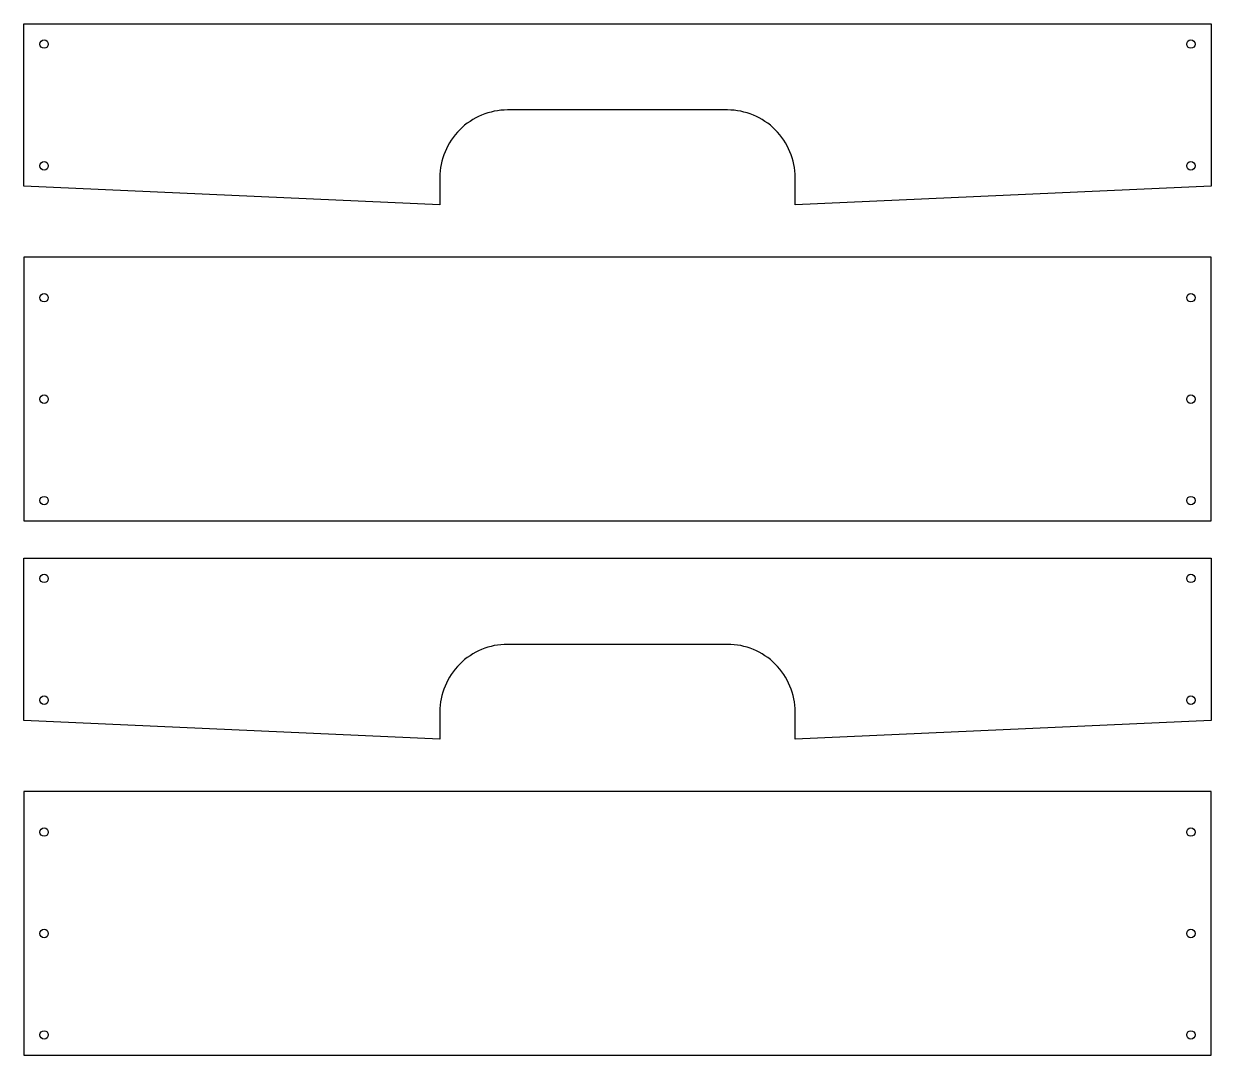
# Model space of a CAD drawing. Extents: x 0 to 702, y -316 to 294.
import ezdxf

# ---------------------------------------------------------------- set-up
doc = ezdxf.new("R2010")
doc.units = 0
doc.header["$MEASUREMENT"] = 0
doc.layers.add('PATHS', color=7, linetype='Continuous')

msp = doc.modelspace()

# ---------------------------------------------------------------- linework, layer by layer
at = {"layer": 'PATHS', "color": 7}
for points in [[(456, 203, 0.414214), (416, 243), (286, 243, 0.414214), (246, 203), (246, 187), (0, 198), (0, 294), (702, 294), (702, 198), (456, 187), (456, 203)], [(456, -113, 0.414214), (416, -73), (286, -73, 0.414214), (246, -113), (246, -129), (0, -118), (0, -22), (702, -22), (702, -118), (456, -129), (456, -113)]]:
    msp.add_lwpolyline(points, format="xyb", close=True, dxfattribs=at)
for points in [[(0, 0), (702, 0), (702, 156), (0, 156), (0, 0)], [(0, -316), (702, -316), (702, -160), (0, -160), (0, -316)]]:
    msp.add_lwpolyline(points, close=True, dxfattribs=at)
for centre in [(12, 282), (690, 282), (12, 210), (690, 210), (12, 132), (690, 132), (12, 72), (690, 72), (12, 12), (690, 12), (12, -34), (690, -34), (12, -106), (690, -106), (12, -184), (690, -184), (12, -244), (690, -244), (12, -304), (690, -304)]:
    msp.add_circle(centre, 2.5, dxfattribs=at)

doc.saveas('drawing.dxf')
